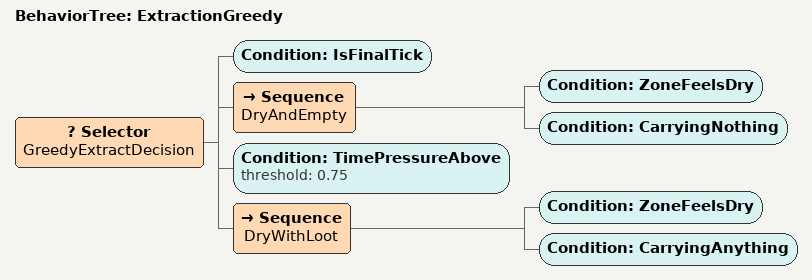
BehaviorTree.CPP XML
<?xml version="1.0" encoding="UTF-8"?>
<root BTCPP_format="4">
  <BehaviorTree ID="ExtractionGreedy">
    <Selector name="GreedyExtractDecision">
      <Condition ID="IsFinalTick"/>
      <Sequence name="DryAndEmpty">
        <Condition ID="ZoneFeelsDry"/>
        <Condition ID="CarryingNothing"/>
      </Sequence>
      <Condition ID="TimePressureAbove" threshold="0.75"/>
      <Sequence name="DryWithLoot">
        <Condition ID="ZoneFeelsDry"/>
        <Condition ID="CarryingAnything"/>
      </Sequence>
    </Selector>
  </BehaviorTree>
</root>
